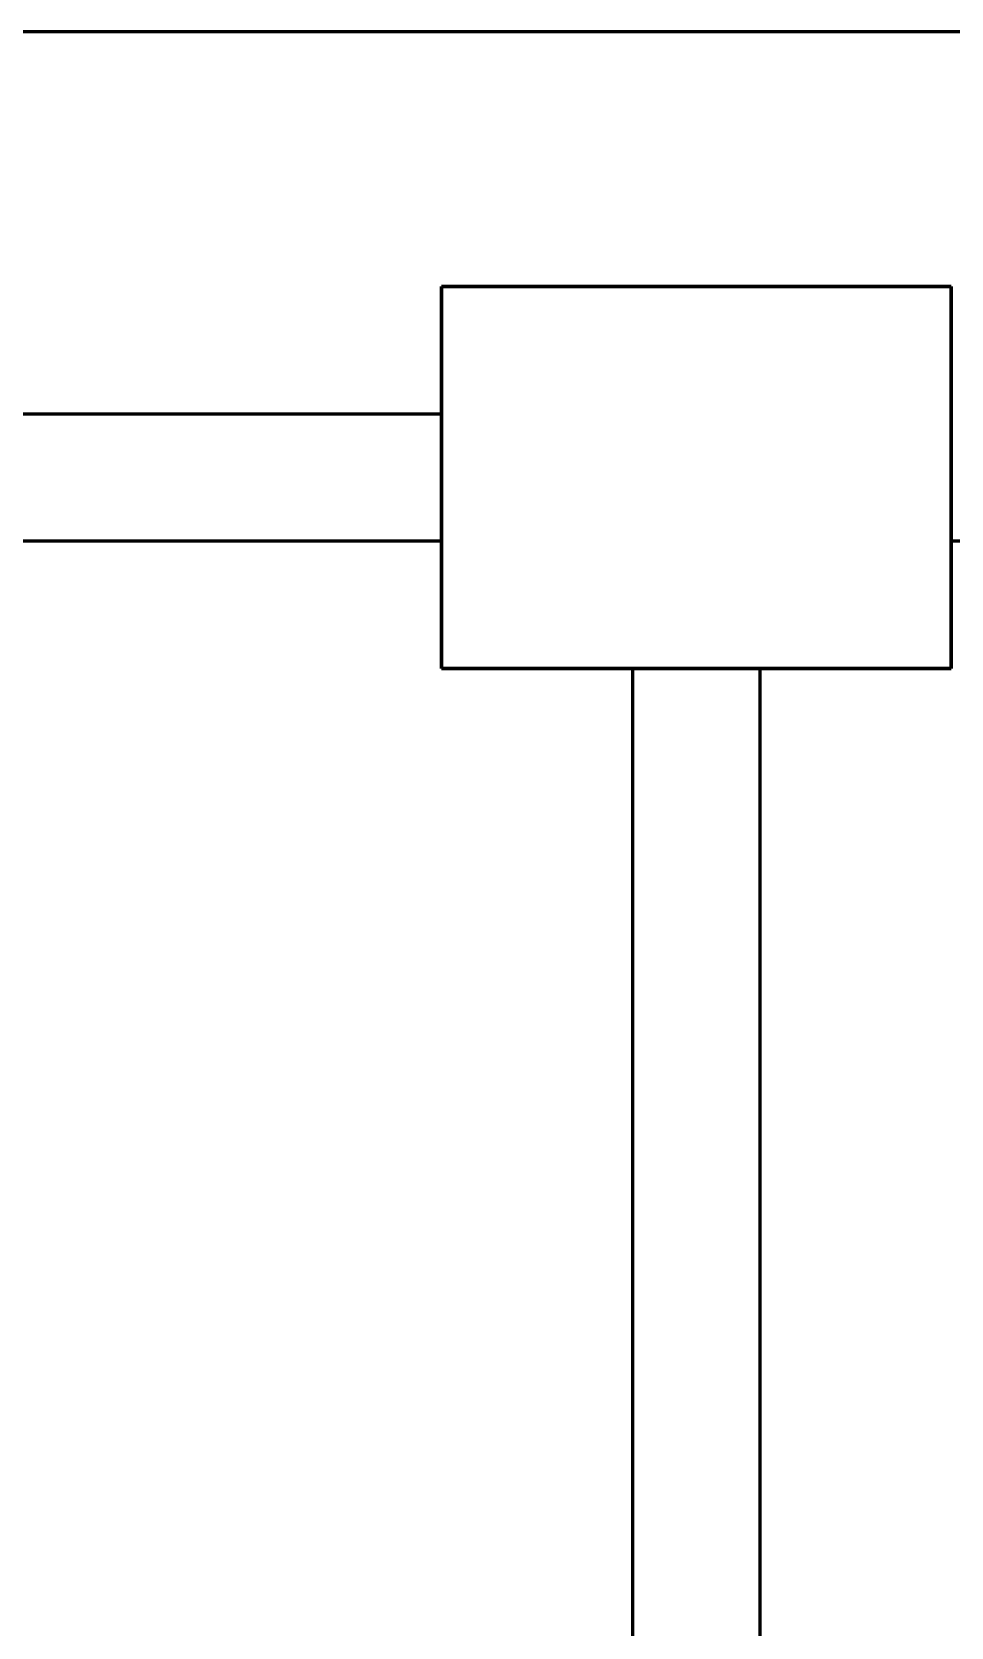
# Model space of a CAD drawing. Extents: x 0 to 297, y 0 to 292.
# Drawn here: x 102.73 to 106.34, y 104.02 to 110.29 of the extents above; entities that cross this region are included whole.
import ezdxf

# ---------------------------------------------------------------- set-up
doc = ezdxf.new("R2010")
doc.units = 0
doc.header["$MEASUREMENT"] = 0
doc.linetypes.add('K5LT_BASIC', pattern=[0])
doc.layers.add('Системный слой', color=7, linetype='Continuous')

# ---------------------------------------------------------------- blocks, each defined once
blk = doc.blocks.new('*U')
at = {"layer": 'Системный слой', "linetype": 'K5LT_BASIC', "lineweight": 60}
for p, q in [((106.3375, 109.2855), (104.3375, 109.2855)), ((104.3375, 109.2855), (104.3375, 107.7855)), ((106.3375, 109.2855), (104.3375, 109.2855)), ((104.3375, 109.2855), (104.3375, 107.7855)), ((106.3375, 107.7855), (106.3375, 109.2855)), ((106.3375, 107.7855), (106.3375, 109.2855)), ((104.3375, 107.7855), (106.3375, 107.7855)), ((104.3375, 107.7855), (106.3375, 107.7855))]:
    blk.add_line(p, q, dxfattribs=at)

msp = doc.modelspace()

# ---------------------------------------------------------------- linework, layer by layer
at = {"layer": 'Системный слой', "linetype": 'K5LT_BASIC', "lineweight": 60}
for p, q in [((136.3378, 110.2856), (90.8378, 110.2856)), ((106.3375, 109.2855), (104.3375, 109.2855)), ((104.3375, 107.7855), (104.3375, 109.2855)), ((104.3375, 109.2855), (104.3375, 107.7855)), ((104.3375, 109.2855), (106.3375, 109.2855)), ((106.3375, 109.2855), (104.3375, 109.2855)), ((104.3375, 107.7855), (104.3375, 109.2855)), ((104.3375, 109.2855), (104.3375, 107.7855)), ((104.3375, 109.2855), (106.3375, 109.2855)), ((106.3375, 109.2855), (106.3375, 107.7855)), ((106.3375, 109.2855), (106.3375, 107.7855)), ((106.3375, 109.2855), (106.3375, 107.7855)), ((106.3375, 109.2855), (106.3375, 107.7855)), ((98.3378, 108.7857), (104.3378, 108.7857)), ((104.3375, 108.2855), (98.3375, 108.2855)), ((112.3375, 108.2855), (106.3375, 108.2855)), ((106.3375, 107.7855), (104.3375, 107.7855)), ((104.3375, 107.7855), (106.3375, 107.7855)), ((104.3375, 107.7855), (106.3375, 107.7855)), ((106.3375, 107.7855), (104.3375, 107.7855)), ((104.3375, 107.7855), (106.3375, 107.7855)), ((104.3375, 107.7855), (106.3375, 107.7855)), ((105.5875, 107.7855), (104.8375, 107.7855)), ((106.3375, 107.7855), (104.8375, 107.7855)), ((105.5875, 107.7855), (104.8375, 107.7855)), ((105.0871, 107.7855), (105.0871, 96.2855)), ((105.0871, 107.7855), (105.0871, 102.3445)), ((105.5875, 107.7855), (105.5875, 96.2855)), ((105.8378, 107.786), (106.3375, 107.7855)), ((105.8378, 107.786), (106.3375, 107.7855))]:
    msp.add_line(p, q, dxfattribs=at)

# ---------------------------------------------------------------- block references
at = {"layer": 'Системный слой'}
msp.add_blockref('*U', (0, 0), dxfattribs=at)
msp.add_blockref('*U', (0, 0), dxfattribs=at)
msp.add_blockref('*U', (0, 0), dxfattribs=at)
msp.add_blockref('*U', (0, 0), dxfattribs=at)
msp.add_blockref('*U', (0, 0), dxfattribs=at)
msp.add_blockref('*U', (0, 0), dxfattribs=at)
msp.add_blockref('*U', (0, 0), dxfattribs=at)
msp.add_blockref('*U', (0, 0), dxfattribs=at)
msp.add_blockref('*U', (0, 0), dxfattribs=at)
msp.add_blockref('*U', (0, 0), dxfattribs=at)
msp.add_blockref('*U', (0, 0), dxfattribs=at)
msp.add_blockref('*U', (0, 0), dxfattribs=at)
msp.add_blockref('*U', (0, 0), dxfattribs=at)
msp.add_blockref('*U', (0, 0), dxfattribs=at)
msp.add_blockref('*U', (0, 0), dxfattribs=at)
msp.add_blockref('*U', (0, 0), dxfattribs=at)
msp.add_blockref('*U', (0, 0), dxfattribs=at)
msp.add_blockref('*U', (0, 0), dxfattribs=at)
msp.add_blockref('*U', (0, 0), dxfattribs=at)
msp.add_blockref('*U', (0, 0), dxfattribs=at)
msp.add_blockref('*U', (0, 0), dxfattribs=at)
msp.add_blockref('*U', (0, 0), dxfattribs=at)
msp.add_blockref('*U', (0, 0), dxfattribs=at)
msp.add_blockref('*U', (0, 0), dxfattribs=at)
msp.add_blockref('*U', (0, 0), dxfattribs=at)
msp.add_blockref('*U', (0, 0), dxfattribs=at)
msp.add_blockref('*U', (0, 0), dxfattribs=at)
msp.add_blockref('*U', (0, 0), dxfattribs=at)
msp.add_blockref('*U', (0, 0), dxfattribs=at)
msp.add_blockref('*U', (0, 0), dxfattribs=at)
msp.add_blockref('*U', (0, 0), dxfattribs=at)
msp.add_blockref('*U', (0, 0), dxfattribs=at)
msp.add_blockref('*U', (0, 0), dxfattribs=at)
msp.add_blockref('*U', (0, 0), dxfattribs=at)
msp.add_blockref('*U', (0, 0), dxfattribs=at)
msp.add_blockref('*U', (0, 0), dxfattribs=at)
msp.add_blockref('*U', (0, 0), dxfattribs=at)
msp.add_blockref('*U', (0, 0), dxfattribs=at)
msp.add_blockref('*U', (0, 0), dxfattribs=at)
msp.add_blockref('*U', (0, 0), dxfattribs=at)
msp.add_blockref('*U', (0, 0), dxfattribs=at)
msp.add_blockref('*U', (0, 0), dxfattribs=at)
msp.add_blockref('*U', (0, 0), dxfattribs=at)
msp.add_blockref('*U', (0, 0), dxfattribs=at)
msp.add_blockref('*U', (0, 0), dxfattribs=at)
msp.add_blockref('*U', (0, 0), dxfattribs=at)
msp.add_blockref('*U', (0, 0), dxfattribs=at)
msp.add_blockref('*U', (0, 0), dxfattribs=at)
msp.add_blockref('*U', (0, 0), dxfattribs=at)
msp.add_blockref('*U', (0, 0), dxfattribs=at)
msp.add_blockref('*U', (0, 0), dxfattribs=at)
msp.add_blockref('*U', (0, 0), dxfattribs=at)
msp.add_blockref('*U', (0, 0), dxfattribs=at)
msp.add_blockref('*U', (0, 0), dxfattribs=at)
msp.add_blockref('*U', (0, 0), dxfattribs=at)
msp.add_blockref('*U', (0, 0), dxfattribs=at)
msp.add_blockref('*U', (0, 0), dxfattribs=at)
msp.add_blockref('*U', (0, 0), dxfattribs=at)
msp.add_blockref('*U', (0, 0), dxfattribs=at)
msp.add_blockref('*U', (0, 0), dxfattribs=at)
msp.add_blockref('*U', (0, 0), dxfattribs=at)
msp.add_blockref('*U', (0, 0), dxfattribs=at)
msp.add_blockref('*U', (0, 0), dxfattribs=at)
msp.add_blockref('*U', (0, 0), dxfattribs=at)
msp.add_blockref('*U', (0, 0), dxfattribs=at)
msp.add_blockref('*U', (0, 0), dxfattribs=at)
msp.add_blockref('*U', (0, 0), dxfattribs=at)
msp.add_blockref('*U', (0, 0), dxfattribs=at)
msp.add_blockref('*U', (0, 0), dxfattribs=at)
msp.add_blockref('*U', (0, 0), dxfattribs=at)
msp.add_blockref('*U', (0, 0), dxfattribs=at)
msp.add_blockref('*U', (0, 0), dxfattribs=at)
msp.add_blockref('*U', (0, 0), dxfattribs=at)
msp.add_blockref('*U', (0, 0), dxfattribs=at)
msp.add_blockref('*U', (0, 0), dxfattribs=at)
msp.add_blockref('*U', (0, 0), dxfattribs=at)
msp.add_blockref('*U', (0, 0), dxfattribs=at)
msp.add_blockref('*U', (0, 0), dxfattribs=at)
msp.add_blockref('*U', (0, 0), dxfattribs=at)
msp.add_blockref('*U', (0, 0), dxfattribs=at)
msp.add_blockref('*U', (0, 0), dxfattribs=at)
msp.add_blockref('*U', (0, 0), dxfattribs=at)
msp.add_blockref('*U', (0, 0), dxfattribs=at)
msp.add_blockref('*U', (0, 0), dxfattribs=at)
msp.add_blockref('*U', (0, 0), dxfattribs=at)
msp.add_blockref('*U', (0, 0), dxfattribs=at)
msp.add_blockref('*U', (0, 0), dxfattribs=at)
msp.add_blockref('*U', (0, 0), dxfattribs=at)
msp.add_blockref('*U', (0, 0), dxfattribs=at)
msp.add_blockref('*U', (0, 0), dxfattribs=at)
msp.add_blockref('*U', (0, 0), dxfattribs=at)
msp.add_blockref('*U', (0, 0), dxfattribs=at)
msp.add_blockref('*U', (0, 0), dxfattribs=at)
msp.add_blockref('*U', (0, 0), dxfattribs=at)
msp.add_blockref('*U', (0, 0), dxfattribs=at)
msp.add_blockref('*U', (0, 0), dxfattribs=at)
msp.add_blockref('*U', (0, 0), dxfattribs=at)
msp.add_blockref('*U', (0, 0), dxfattribs=at)
msp.add_blockref('*U', (0, 0), dxfattribs=at)
msp.add_blockref('*U', (0, 0), dxfattribs=at)
msp.add_blockref('*U', (0, 0), dxfattribs=at)
msp.add_blockref('*U', (0, 0), dxfattribs=at)
msp.add_blockref('*U', (0, 0), dxfattribs=at)
msp.add_blockref('*U', (0, 0), dxfattribs=at)
msp.add_blockref('*U', (0, 0), dxfattribs=at)
msp.add_blockref('*U', (0, 0), dxfattribs=at)
msp.add_blockref('*U', (0, 0), dxfattribs=at)
msp.add_blockref('*U', (0, 0), dxfattribs=at)
msp.add_blockref('*U', (0, 0), dxfattribs=at)
msp.add_blockref('*U', (0, 0), dxfattribs=at)
msp.add_blockref('*U', (0, 0), dxfattribs=at)
msp.add_blockref('*U', (0, 0), dxfattribs=at)
msp.add_blockref('*U', (0, 0), dxfattribs=at)
msp.add_blockref('*U', (0, 0), dxfattribs=at)
msp.add_blockref('*U', (0, 0), dxfattribs=at)
msp.add_blockref('*U', (0, 0), dxfattribs=at)
msp.add_blockref('*U', (0, 0), dxfattribs=at)
msp.add_blockref('*U', (0, 0), dxfattribs=at)
msp.add_blockref('*U', (0, 0), dxfattribs=at)
msp.add_blockref('*U', (0, 0), dxfattribs=at)
msp.add_blockref('*U', (0, 0), dxfattribs=at)
msp.add_blockref('*U', (0, 0), dxfattribs=at)
msp.add_blockref('*U', (0, 0), dxfattribs=at)
msp.add_blockref('*U', (0, 0), dxfattribs=at)
msp.add_blockref('*U', (0, 0), dxfattribs=at)
msp.add_blockref('*U', (0, 0), dxfattribs=at)
msp.add_blockref('*U', (0, 0), dxfattribs=at)
msp.add_blockref('*U', (0, 0), dxfattribs=at)
msp.add_blockref('*U', (0, 0), dxfattribs=at)
msp.add_blockref('*U', (0, 0), dxfattribs=at)
msp.add_blockref('*U', (0, 0), dxfattribs=at)
msp.add_blockref('*U', (0, 0), dxfattribs=at)
msp.add_blockref('*U', (0, 0), dxfattribs=at)
msp.add_blockref('*U', (0, 0), dxfattribs=at)
msp.add_blockref('*U', (0, 0), dxfattribs=at)
msp.add_blockref('*U', (0, 0), dxfattribs=at)
msp.add_blockref('*U', (0, 0), dxfattribs=at)
msp.add_blockref('*U', (0, 0), dxfattribs=at)
msp.add_blockref('*U', (0, 0), dxfattribs=at)
msp.add_blockref('*U', (0, 0), dxfattribs=at)
msp.add_blockref('*U', (0, 0), dxfattribs=at)
msp.add_blockref('*U', (0, 0), dxfattribs=at)
msp.add_blockref('*U', (0, 0), dxfattribs=at)
msp.add_blockref('*U', (0, 0), dxfattribs=at)
msp.add_blockref('*U', (0, 0), dxfattribs=at)
msp.add_blockref('*U', (0, 0), dxfattribs=at)
msp.add_blockref('*U', (0, 0), dxfattribs=at)
msp.add_blockref('*U', (0, 0), dxfattribs=at)
msp.add_blockref('*U', (0, 0), dxfattribs=at)
msp.add_blockref('*U', (0, 0), dxfattribs=at)
msp.add_blockref('*U', (0, 0), dxfattribs=at)
msp.add_blockref('*U', (0, 0), dxfattribs=at)
msp.add_blockref('*U', (0, 0), dxfattribs=at)
msp.add_blockref('*U', (0, 0), dxfattribs=at)
msp.add_blockref('*U', (0, 0), dxfattribs=at)
msp.add_blockref('*U', (0, 0), dxfattribs=at)
msp.add_blockref('*U', (0, 0), dxfattribs=at)
msp.add_blockref('*U', (0, 0), dxfattribs=at)
msp.add_blockref('*U', (0, 0), dxfattribs=at)
msp.add_blockref('*U', (0, 0), dxfattribs=at)
msp.add_blockref('*U', (0, 0), dxfattribs=at)
msp.add_blockref('*U', (0, 0), dxfattribs=at)
msp.add_blockref('*U', (0, 0), dxfattribs=at)
msp.add_blockref('*U', (0, 0), dxfattribs=at)
msp.add_blockref('*U', (0, 0), dxfattribs=at)
msp.add_blockref('*U', (0, 0), dxfattribs=at)
msp.add_blockref('*U', (0, 0), dxfattribs=at)
msp.add_blockref('*U', (0, 0), dxfattribs=at)
msp.add_blockref('*U', (0, 0), dxfattribs=at)
msp.add_blockref('*U', (0, 0), dxfattribs=at)
msp.add_blockref('*U', (0, 0), dxfattribs=at)
msp.add_blockref('*U', (0, 0), dxfattribs=at)
msp.add_blockref('*U', (0, 0), dxfattribs=at)
msp.add_blockref('*U', (0, 0), dxfattribs=at)
msp.add_blockref('*U', (0, 0), dxfattribs=at)
msp.add_blockref('*U', (0, 0), dxfattribs=at)
msp.add_blockref('*U', (0, 0), dxfattribs=at)
msp.add_blockref('*U', (0, 0), dxfattribs=at)
msp.add_blockref('*U', (0, 0), dxfattribs=at)
msp.add_blockref('*U', (0, 0), dxfattribs=at)
msp.add_blockref('*U', (0, 0), dxfattribs=at)
msp.add_blockref('*U', (0, 0), dxfattribs=at)
msp.add_blockref('*U', (0, 0), dxfattribs=at)
msp.add_blockref('*U', (0, 0), dxfattribs=at)
msp.add_blockref('*U', (0, 0), dxfattribs=at)
msp.add_blockref('*U', (0, 0), dxfattribs=at)
msp.add_blockref('*U', (0, 0), dxfattribs=at)
msp.add_blockref('*U', (0, 0), dxfattribs=at)
msp.add_blockref('*U', (0, 0), dxfattribs=at)
msp.add_blockref('*U', (0, 0), dxfattribs=at)
msp.add_blockref('*U', (0, 0), dxfattribs=at)
msp.add_blockref('*U', (0, 0), dxfattribs=at)
msp.add_blockref('*U', (0, 0), dxfattribs=at)
msp.add_blockref('*U', (0, 0), dxfattribs=at)
msp.add_blockref('*U', (0, 0), dxfattribs=at)
msp.add_blockref('*U', (0, 0), dxfattribs=at)
msp.add_blockref('*U', (0, 0), dxfattribs=at)
msp.add_blockref('*U', (0, 0), dxfattribs=at)
msp.add_blockref('*U', (0, 0), dxfattribs=at)
msp.add_blockref('*U', (0, 0), dxfattribs=at)
msp.add_blockref('*U', (0, 0), dxfattribs=at)
msp.add_blockref('*U', (0, 0), dxfattribs=at)
msp.add_blockref('*U', (0, 0), dxfattribs=at)
msp.add_blockref('*U', (0, 0), dxfattribs=at)
msp.add_blockref('*U', (0, 0), dxfattribs=at)
msp.add_blockref('*U', (0, 0), dxfattribs=at)
msp.add_blockref('*U', (0, 0), dxfattribs=at)
msp.add_blockref('*U', (0, 0), dxfattribs=at)
msp.add_blockref('*U', (0, 0), dxfattribs=at)
msp.add_blockref('*U', (0, 0), dxfattribs=at)
msp.add_blockref('*U', (0, 0), dxfattribs=at)
msp.add_blockref('*U', (0, 0), dxfattribs=at)
msp.add_blockref('*U', (0, 0), dxfattribs=at)
msp.add_blockref('*U', (0, 0), dxfattribs=at)
msp.add_blockref('*U', (0, 0), dxfattribs=at)
msp.add_blockref('*U', (0, 0), dxfattribs=at)
msp.add_blockref('*U', (0, 0), dxfattribs=at)
msp.add_blockref('*U', (0, 0), dxfattribs=at)
msp.add_blockref('*U', (0, 0), dxfattribs=at)
msp.add_blockref('*U', (0, 0), dxfattribs=at)
msp.add_blockref('*U', (0, 0), dxfattribs=at)
msp.add_blockref('*U', (0, 0), dxfattribs=at)
msp.add_blockref('*U', (0, 0), dxfattribs=at)
msp.add_blockref('*U', (0, 0), dxfattribs=at)
msp.add_blockref('*U', (0, 0), dxfattribs=at)
msp.add_blockref('*U', (0, 0), dxfattribs=at)
msp.add_blockref('*U', (0, 0), dxfattribs=at)
msp.add_blockref('*U', (0, 0), dxfattribs=at)
msp.add_blockref('*U', (0, 0), dxfattribs=at)
msp.add_blockref('*U', (0, 0), dxfattribs=at)
msp.add_blockref('*U', (0, 0), dxfattribs=at)
msp.add_blockref('*U', (0, 0), dxfattribs=at)
msp.add_blockref('*U', (0, 0), dxfattribs=at)
msp.add_blockref('*U', (0, 0), dxfattribs=at)
msp.add_blockref('*U', (0, 0), dxfattribs=at)
msp.add_blockref('*U', (0, 0), dxfattribs=at)
msp.add_blockref('*U', (0, 0), dxfattribs=at)
msp.add_blockref('*U', (0, 0), dxfattribs=at)
msp.add_blockref('*U', (0, 0), dxfattribs=at)
msp.add_blockref('*U', (0, 0), dxfattribs=at)
msp.add_blockref('*U', (0, 0), dxfattribs=at)
msp.add_blockref('*U', (0, 0), dxfattribs=at)
msp.add_blockref('*U', (0, 0), dxfattribs=at)
msp.add_blockref('*U', (0, 0), dxfattribs=at)
msp.add_blockref('*U', (0, 0), dxfattribs=at)
msp.add_blockref('*U', (0, 0), dxfattribs=at)
msp.add_blockref('*U', (0, 0), dxfattribs=at)
msp.add_blockref('*U', (0, 0), dxfattribs=at)
msp.add_blockref('*U', (0, 0), dxfattribs=at)
msp.add_blockref('*U', (0, 0), dxfattribs=at)
msp.add_blockref('*U', (0, 0), dxfattribs=at)
msp.add_blockref('*U', (0, 0), dxfattribs=at)
msp.add_blockref('*U', (0, 0), dxfattribs=at)
msp.add_blockref('*U', (0, 0), dxfattribs=at)
msp.add_blockref('*U', (0, 0), dxfattribs=at)
msp.add_blockref('*U', (0, 0), dxfattribs=at)
msp.add_blockref('*U', (0, 0), dxfattribs=at)
msp.add_blockref('*U', (0, 0), dxfattribs=at)
msp.add_blockref('*U', (0, 0), dxfattribs=at)
msp.add_blockref('*U', (0, 0), dxfattribs=at)
msp.add_blockref('*U', (0, 0), dxfattribs=at)
msp.add_blockref('*U', (0, 0), dxfattribs=at)
msp.add_blockref('*U', (0, 0), dxfattribs=at)
msp.add_blockref('*U', (0, 0), dxfattribs=at)
msp.add_blockref('*U', (0, 0), dxfattribs=at)
msp.add_blockref('*U', (0, 0), dxfattribs=at)
msp.add_blockref('*U', (0, 0), dxfattribs=at)
msp.add_blockref('*U', (0, 0), dxfattribs=at)
msp.add_blockref('*U', (0, 0), dxfattribs=at)
msp.add_blockref('*U', (0, 0), dxfattribs=at)
msp.add_blockref('*U', (0, 0), dxfattribs=at)
msp.add_blockref('*U', (0, 0), dxfattribs=at)
msp.add_blockref('*U', (0, 0), dxfattribs=at)
msp.add_blockref('*U', (0, 0), dxfattribs=at)
msp.add_blockref('*U', (0, 0), dxfattribs=at)
msp.add_blockref('*U', (0, 0), dxfattribs=at)
msp.add_blockref('*U', (0, 0), dxfattribs=at)
msp.add_blockref('*U', (0, 0), dxfattribs=at)
msp.add_blockref('*U', (0, 0), dxfattribs=at)
msp.add_blockref('*U', (0, 0), dxfattribs=at)
msp.add_blockref('*U', (0, 0), dxfattribs=at)
msp.add_blockref('*U', (0, 0), dxfattribs=at)
msp.add_blockref('*U', (0, 0), dxfattribs=at)
msp.add_blockref('*U', (0, 0), dxfattribs=at)
msp.add_blockref('*U', (0, 0), dxfattribs=at)
msp.add_blockref('*U', (0, 0), dxfattribs=at)
msp.add_blockref('*U', (0, 0), dxfattribs=at)
msp.add_blockref('*U', (0, 0), dxfattribs=at)
msp.add_blockref('*U', (0, 0), dxfattribs=at)
msp.add_blockref('*U', (0, 0), dxfattribs=at)
msp.add_blockref('*U', (0, 0), dxfattribs=at)
msp.add_blockref('*U', (0, 0), dxfattribs=at)
msp.add_blockref('*U', (0, 0), dxfattribs=at)
msp.add_blockref('*U', (0, 0), dxfattribs=at)
msp.add_blockref('*U', (0, 0), dxfattribs=at)
msp.add_blockref('*U', (0, 0), dxfattribs=at)
msp.add_blockref('*U', (0, 0), dxfattribs=at)
msp.add_blockref('*U', (0, 0), dxfattribs=at)
msp.add_blockref('*U', (0, 0), dxfattribs=at)
msp.add_blockref('*U', (0, 0), dxfattribs=at)
msp.add_blockref('*U', (0, 0), dxfattribs=at)
msp.add_blockref('*U', (0, 0), dxfattribs=at)
msp.add_blockref('*U', (0, 0), dxfattribs=at)
msp.add_blockref('*U', (0, 0), dxfattribs=at)
msp.add_blockref('*U', (0, 0), dxfattribs=at)
msp.add_blockref('*U', (0, 0), dxfattribs=at)
msp.add_blockref('*U', (0, 0), dxfattribs=at)
msp.add_blockref('*U', (0, 0), dxfattribs=at)
msp.add_blockref('*U', (0, 0), dxfattribs=at)
msp.add_blockref('*U', (0, 0), dxfattribs=at)
msp.add_blockref('*U', (0, 0), dxfattribs=at)
msp.add_blockref('*U', (0, 0), dxfattribs=at)
msp.add_blockref('*U', (0, 0), dxfattribs=at)
msp.add_blockref('*U', (0, 0), dxfattribs=at)
msp.add_blockref('*U', (0, 0), dxfattribs=at)
msp.add_blockref('*U', (0, 0), dxfattribs=at)
msp.add_blockref('*U', (0, 0), dxfattribs=at)
msp.add_blockref('*U', (0, 0), dxfattribs=at)
msp.add_blockref('*U', (0, 0), dxfattribs=at)
msp.add_blockref('*U', (0, 0), dxfattribs=at)
msp.add_blockref('*U', (0, 0), dxfattribs=at)
msp.add_blockref('*U', (0, 0), dxfattribs=at)
msp.add_blockref('*U', (0, 0), dxfattribs=at)
msp.add_blockref('*U', (0, 0), dxfattribs=at)
msp.add_blockref('*U', (0, 0), dxfattribs=at)
msp.add_blockref('*U', (0, 0), dxfattribs=at)
msp.add_blockref('*U', (0, 0), dxfattribs=at)
msp.add_blockref('*U', (0, 0), dxfattribs=at)
msp.add_blockref('*U', (0, 0), dxfattribs=at)
msp.add_blockref('*U', (0, 0), dxfattribs=at)
msp.add_blockref('*U', (0, 0), dxfattribs=at)
msp.add_blockref('*U', (0, 0), dxfattribs=at)
msp.add_blockref('*U', (0, 0), dxfattribs=at)
msp.add_blockref('*U', (0, 0), dxfattribs=at)
msp.add_blockref('*U', (0, 0), dxfattribs=at)
msp.add_blockref('*U', (0, 0), dxfattribs=at)
msp.add_blockref('*U', (0, 0), dxfattribs=at)
msp.add_blockref('*U', (0, 0), dxfattribs=at)
msp.add_blockref('*U', (0, 0), dxfattribs=at)
msp.add_blockref('*U', (0, 0), dxfattribs=at)
msp.add_blockref('*U', (0, 0), dxfattribs=at)
msp.add_blockref('*U', (0, 0), dxfattribs=at)
msp.add_blockref('*U', (0, 0), dxfattribs=at)
msp.add_blockref('*U', (0, 0), dxfattribs=at)
msp.add_blockref('*U', (0, 0), dxfattribs=at)
msp.add_blockref('*U', (0, 0), dxfattribs=at)
msp.add_blockref('*U', (0, 0), dxfattribs=at)
msp.add_blockref('*U', (0, 0), dxfattribs=at)
msp.add_blockref('*U', (0, 0), dxfattribs=at)
msp.add_blockref('*U', (0, 0), dxfattribs=at)
msp.add_blockref('*U', (0, 0), dxfattribs=at)
msp.add_blockref('*U', (0, 0), dxfattribs=at)
msp.add_blockref('*U', (0, 0), dxfattribs=at)
msp.add_blockref('*U', (0, 0), dxfattribs=at)
msp.add_blockref('*U', (0, 0), dxfattribs=at)
msp.add_blockref('*U', (0, 0), dxfattribs=at)
msp.add_blockref('*U', (0, 0), dxfattribs=at)
msp.add_blockref('*U', (0, 0), dxfattribs=at)
msp.add_blockref('*U', (0, 0), dxfattribs=at)
msp.add_blockref('*U', (0, 0), dxfattribs=at)
msp.add_blockref('*U', (0, 0), dxfattribs=at)
msp.add_blockref('*U', (0, 0), dxfattribs=at)
msp.add_blockref('*U', (0, 0), dxfattribs=at)
msp.add_blockref('*U', (0, 0), dxfattribs=at)
msp.add_blockref('*U', (0, 0), dxfattribs=at)
msp.add_blockref('*U', (0, 0), dxfattribs=at)
msp.add_blockref('*U', (0, 0), dxfattribs=at)
msp.add_blockref('*U', (0, 0), dxfattribs=at)
msp.add_blockref('*U', (0, 0), dxfattribs=at)
msp.add_blockref('*U', (0, 0), dxfattribs=at)
msp.add_blockref('*U', (0, 0), dxfattribs=at)
msp.add_blockref('*U', (0, 0), dxfattribs=at)
msp.add_blockref('*U', (0, 0), dxfattribs=at)
msp.add_blockref('*U', (0, 0), dxfattribs=at)
msp.add_blockref('*U', (0, 0), dxfattribs=at)
msp.add_blockref('*U', (0, 0), dxfattribs=at)
msp.add_blockref('*U', (0, 0), dxfattribs=at)
msp.add_blockref('*U', (0, 0), dxfattribs=at)
msp.add_blockref('*U', (0, 0), dxfattribs=at)
msp.add_blockref('*U', (0, 0), dxfattribs=at)
msp.add_blockref('*U', (0, 0), dxfattribs=at)
msp.add_blockref('*U', (0, 0), dxfattribs=at)
msp.add_blockref('*U', (0, 0), dxfattribs=at)
msp.add_blockref('*U', (0, 0), dxfattribs=at)
msp.add_blockref('*U', (0, 0), dxfattribs=at)
msp.add_blockref('*U', (0, 0), dxfattribs=at)
msp.add_blockref('*U', (0, 0), dxfattribs=at)
msp.add_blockref('*U', (0, 0), dxfattribs=at)
msp.add_blockref('*U', (0, 0), dxfattribs=at)
msp.add_blockref('*U', (0, 0), dxfattribs=at)
msp.add_blockref('*U', (0, 0), dxfattribs=at)
msp.add_blockref('*U', (0, 0), dxfattribs=at)
msp.add_blockref('*U', (0, 0), dxfattribs=at)
msp.add_blockref('*U', (0, 0), dxfattribs=at)
msp.add_blockref('*U', (0, 0), dxfattribs=at)
msp.add_blockref('*U', (0, 0), dxfattribs=at)
msp.add_blockref('*U', (0, 0), dxfattribs=at)
msp.add_blockref('*U', (0, 0), dxfattribs=at)
msp.add_blockref('*U', (0, 0), dxfattribs=at)
msp.add_blockref('*U', (0, 0), dxfattribs=at)
msp.add_blockref('*U', (0, 0), dxfattribs=at)
msp.add_blockref('*U', (0, 0), dxfattribs=at)
msp.add_blockref('*U', (0, 0), dxfattribs=at)
msp.add_blockref('*U', (0, 0), dxfattribs=at)
msp.add_blockref('*U', (0, 0), dxfattribs=at)
msp.add_blockref('*U', (0, 0), dxfattribs=at)
msp.add_blockref('*U', (0, 0), dxfattribs=at)
msp.add_blockref('*U', (0, 0), dxfattribs=at)
msp.add_blockref('*U', (0, 0), dxfattribs=at)
msp.add_blockref('*U', (0, 0), dxfattribs=at)
msp.add_blockref('*U', (0, 0), dxfattribs=at)
msp.add_blockref('*U', (0, 0), dxfattribs=at)
msp.add_blockref('*U', (0, 0), dxfattribs=at)
msp.add_blockref('*U', (0, 0), dxfattribs=at)
msp.add_blockref('*U', (0, 0), dxfattribs=at)
msp.add_blockref('*U', (0, 0), dxfattribs=at)
msp.add_blockref('*U', (0, 0), dxfattribs=at)
msp.add_blockref('*U', (0, 0), dxfattribs=at)
msp.add_blockref('*U', (0, 0), dxfattribs=at)
msp.add_blockref('*U', (0, 0), dxfattribs=at)
msp.add_blockref('*U', (0, 0), dxfattribs=at)

doc.saveas('drawing.dxf')
